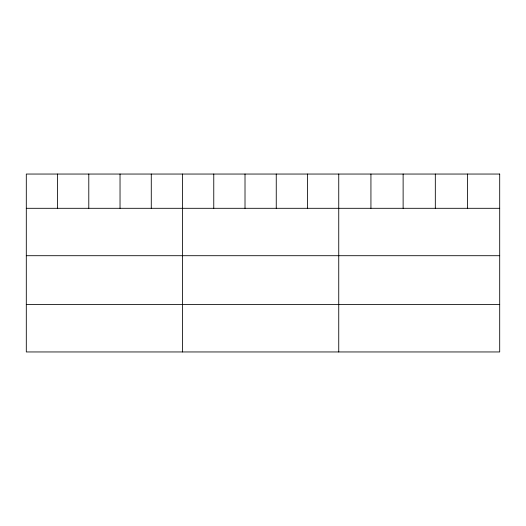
<?xml version="1.0" encoding="UTF-8"?>
<svg xmlns="http://www.w3.org/2000/svg" width="526" height="526" viewBox="0 0 526 526"><rect width="100%" height="100%" fill="white"/><g stroke="black" fill="none" stroke-linecap="round" stroke-linejoin="round"><path stroke-width="0.79" d="M26.3 208.303L499.7 208.303M26.3 255.708L499.7 255.708M26.3 304.547L499.7 304.547M467.509 174.047L467.509 208.303M435.318 174.047L435.318 208.303M403.126 174.047L403.126 208.303M370.935 174.047L370.935 208.303M338.744 174.047L338.744 351.953M307.5 174.047L307.5 208.303M276.255 174.047L276.255 208.303M245.011 174.047L245.011 208.303M213.766 174.047L213.766 208.303M182.522 174.047L182.522 351.953M151.278 174.047L151.278 208.303M120.033 174.047L120.033 208.303M88.789 174.047L88.789 208.303M57.544 174.047L57.544 208.303M499.7 174.047L26.3 174.047L26.3 351.953L499.7 351.953L499.7 174.047"/></g></svg>
